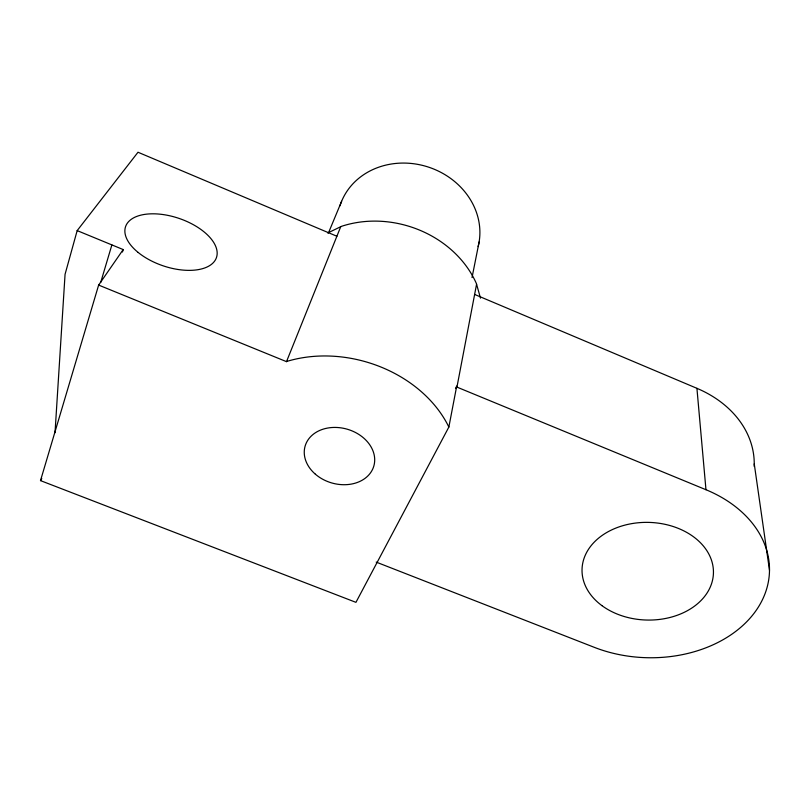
<?xml version="1.0" encoding="UTF-8"?>
<svg xmlns="http://www.w3.org/2000/svg" width="810" height="810" viewBox="0 0 810 810"><rect width="100%" height="100%" fill="white"/><g stroke="black" fill="none" stroke-linecap="round" stroke-linejoin="round"><path stroke-width="1.21" d="M55.019 432.722L65.063 274.296L77.173 230.607L138.004 152.24L336.889 236.247M77.173 230.607L123.201 249.571L98.638 285.079L40.5 480.613L355.944 602.346L448.861 427.052L456.678 386.248L456.941 387.109L705.966 489.726A120.619 89.697 1.6 0 1 755.781 610.942A120.619 89.697 1.6 0 1 594.256 647.322L376.215 562.11M456.941 387.109L476.574 284.239M472.027 277.577L479.115 241.937M100.673 282.498L111.881 244.914M122.462 251.991L123.201 249.571M98.638 285.079L286.497 361.645L340.726 226.699M328.516 232.784L341.607 201.305M455.503 388.486L456.678 386.248M40.5 480.613L41.786 478.507M327.706 233.017L341.506 226.324A100.683 85.414 17.3 0 1 476.351 283.449L480.512 298.151M286.497 361.645L287.408 361.24A119.394 93.433 16.2 0 1 448.861 427.052M474.63 294.435L696.924 388.324A108.368 85.394 0.2 0 1 754.191 466.378M754.252 463.887L769.5 570.27M696.924 388.324L705.966 489.726M339.977 205.801A72.06 63.787 18.4 0 1 426.1 166.364A72.06 63.787 18.4 0 1 478.133 246.594M138.135 252.436A48.003 25.009 18.8 0 0 215.5 259.716A48.003 25.009 18.8 0 0 159.418 214.123A48.003 25.009 18.8 0 0 138.135 252.436M601.941 605.637A65.721 48.833 1.7 0 0 711.453 584.01A65.721 48.833 1.7 0 0 629.856 523.979A65.721 48.833 1.7 0 0 601.941 605.637M315.363 474.184A35.772 27.965 16.2 0 0 373.774 466.236A35.772 27.965 16.2 0 0 329.295 427.791A35.772 27.965 16.2 0 0 315.363 474.184"/></g></svg>
